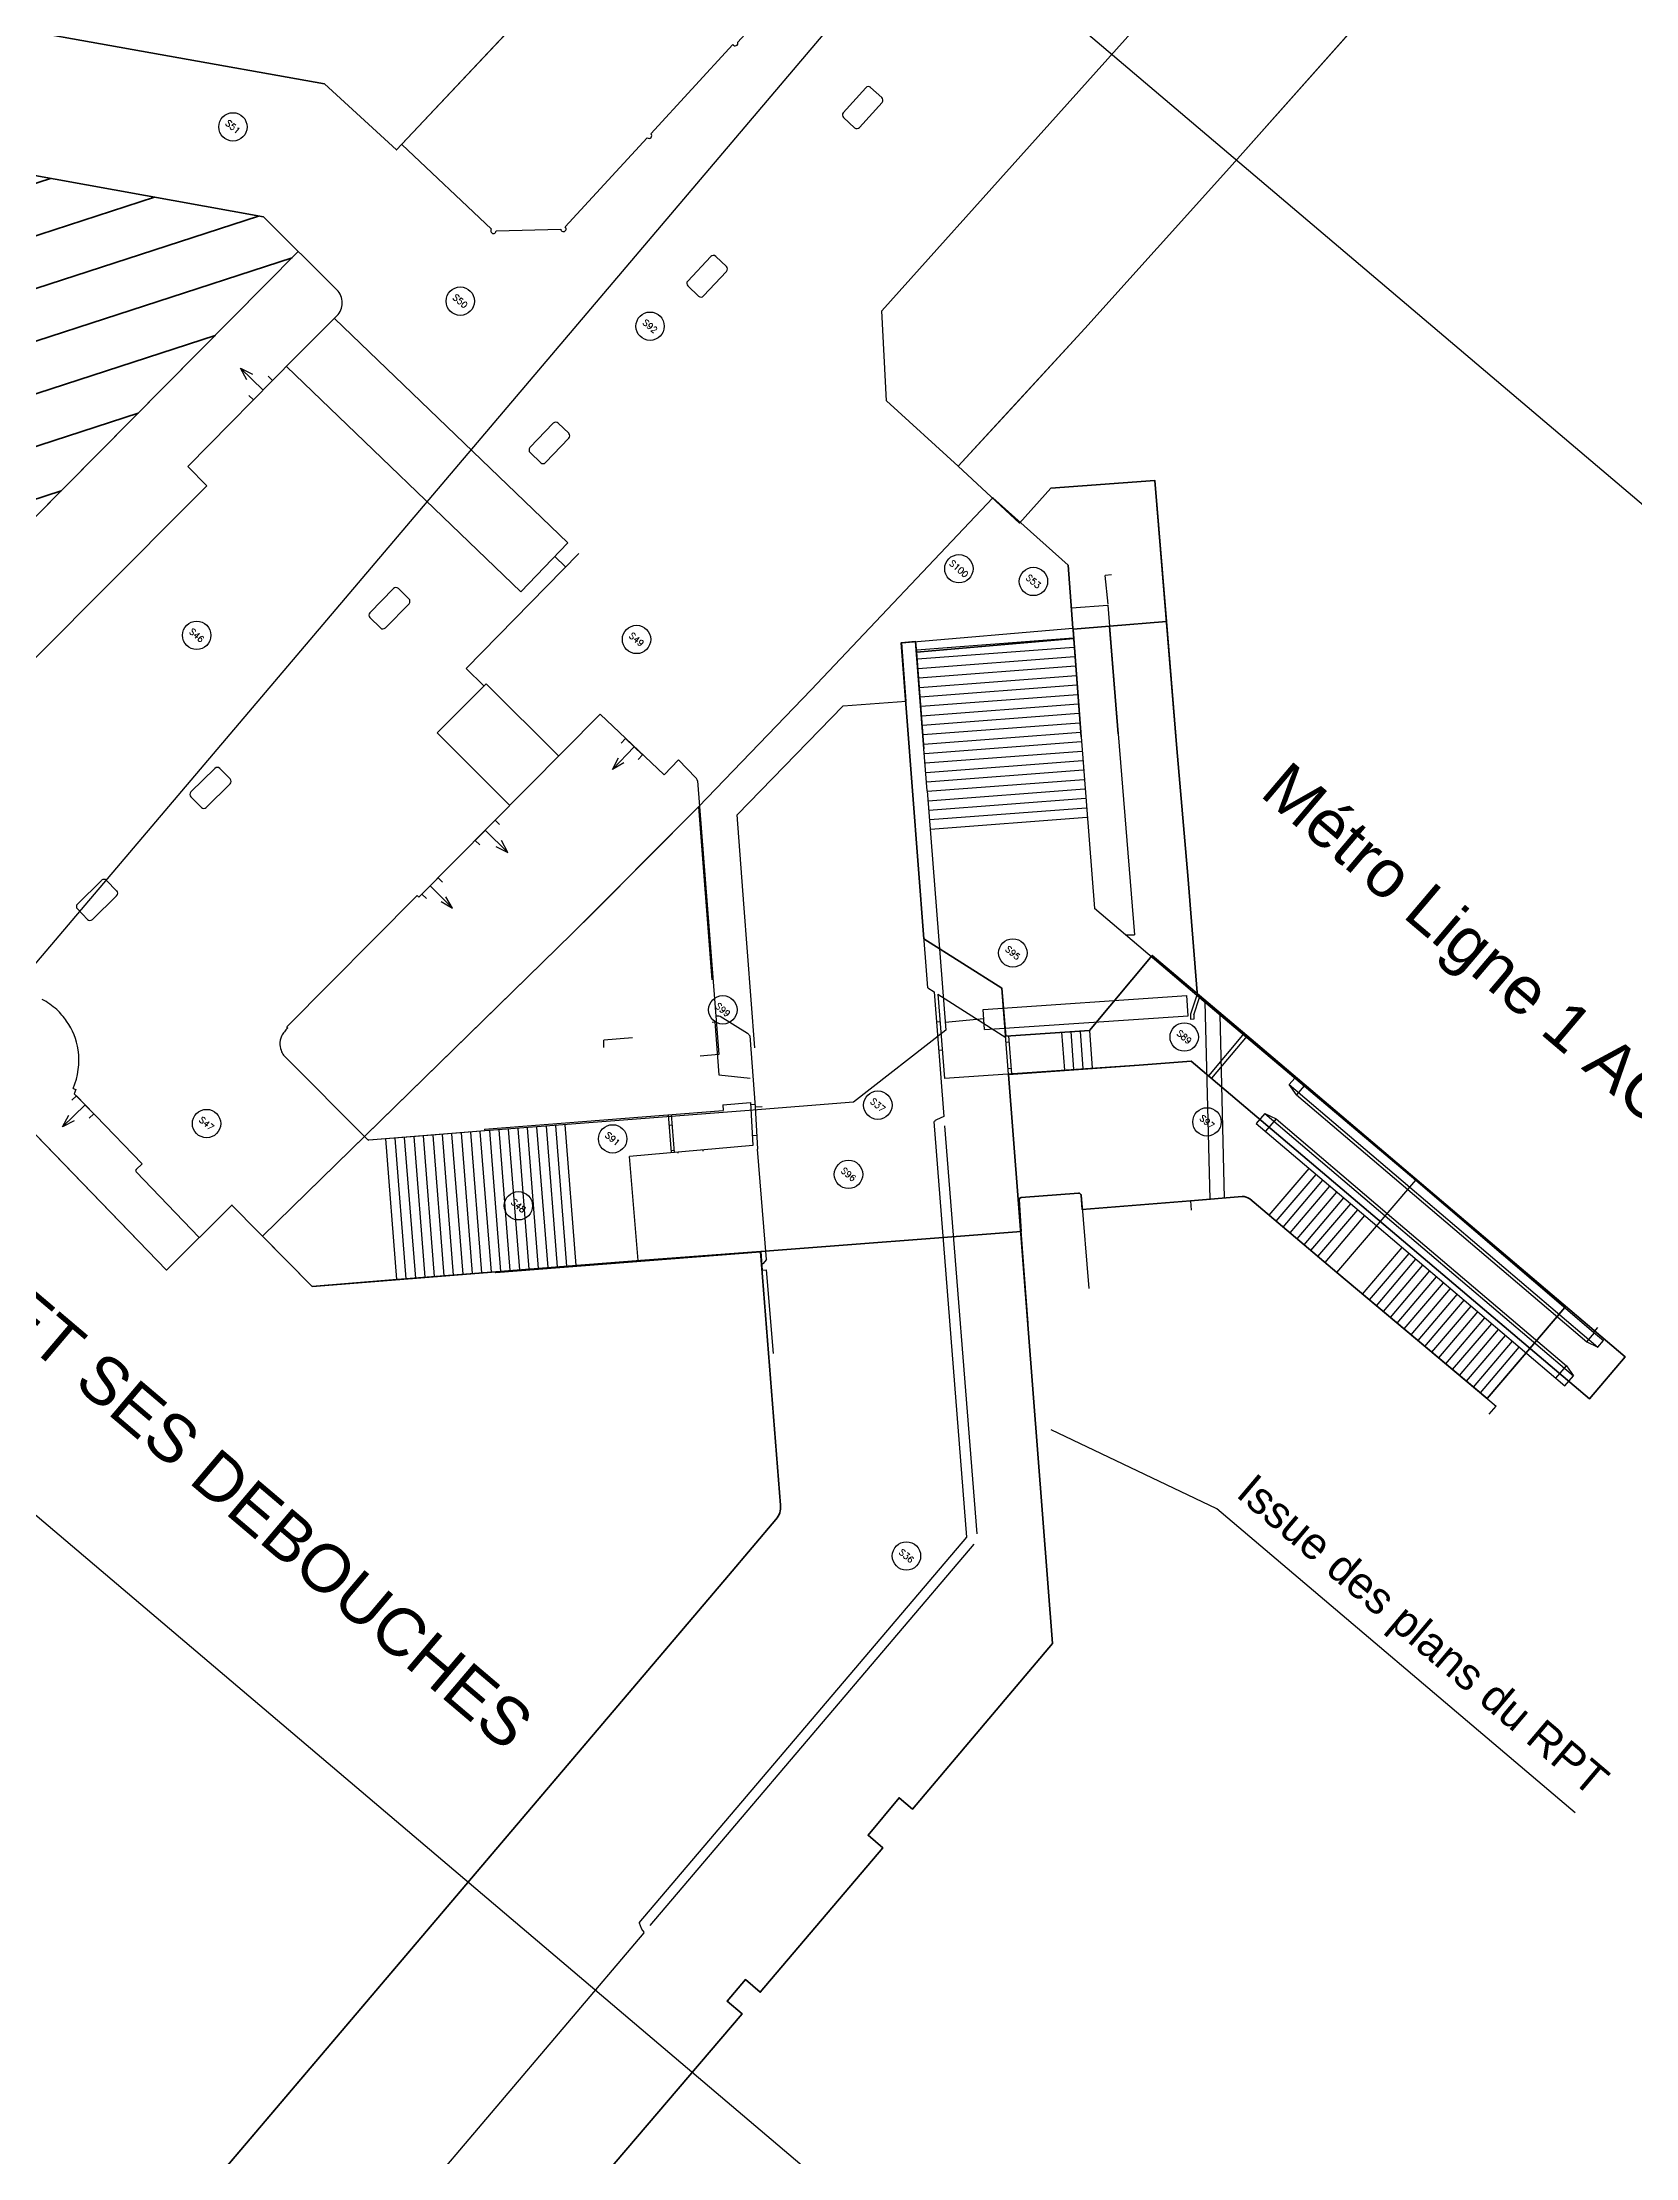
# Model space of a CAD drawing. Header units: metres. Extents: x 1653773 to 1654374, y 8182561 to 8183166.
# Drawn here: x 1654028.5 to 1654079.1, y 8182960.4 to 8183027.5 of the extents above; entities that cross this region are included whole.
import ezdxf
from ezdxf.enums import TextEntityAlignment as Align

# ---------------------------------------------------------------- set-up
doc = ezdxf.new("R2010")
doc.units = ezdxf.units.M
doc.header["$LTSCALE"] = 2
for name, color, linetype in [('schema', 7, 'Continuous'), ('TOP-BATIS-_-E', 7, 'Continuous'), ('TOP-INFRA-EF-E', 7, 'Continuous'), ('TOP-INFRA-EM-E', 7, 'Continuous'), ('TOP2M-BATIS-_-E', 6, 'Continuous'), ('TOP2M-BATIS-RPT-E', 8, 'Continuous'), ('TOP2M-EQUIP-_-E', 3, 'Continuous'), ('TOP2M-INFRA-EF-E', 6, 'Continuous'), ('TOP2M-INFRA-EM-E', 6, 'Continuous'), ('TOP2M-SCAN-TRUEVIEW-E', 7, 'Continuous'), ('TOP3M-BATIS-_-E', 4, 'Continuous'), ('TOP3M-EQUIP-_-E', 3, 'Continuous'), ('TOP3M-INFRA-EF-E', 4, 'Continuous'), ('TOP3M-INFRA-EM-E', 4, 'Continuous'), ('TOP3M-SCAN-TRUEVIEW-E', 7, 'Continuous')]:
    doc.layers.add(name, color=color, linetype=linetype)
doc.layers.add('TOP2M-SURFACE-_-E', color=7, linetype='Continuous', lineweight=40)
doc.layers.add('TOP3M-SURFACE-_-E', color=7, linetype='Continuous', lineweight=40)
doc.styles.add('Arial', font='ARIAL.TTF')
doc.styles.add('Romanc 2', font='Romanc.shx', dxfattribs={"width": 0.99, "height": 0.5})
doc.styles.get("Standard").update_dxf_attribs({"font": 'txt.shx'})

# ---------------------------------------------------------------- blocks, each defined once
blk = doc.blocks.new('319')
at = {"linetype": 'Continuous'}
for p, q in [((0.5, 0), (0.5, 1)), ((0, 0), (0, 0.2)), ((0, 0), (1, 0)), ((1, 0), (1, 0.2))]:
    blk.add_line(p, q, dxfattribs=at)
blk.add_lwpolyline([(0.65, 0.6), (0.5, 1), (0.35, 0.6)], dxfattribs=at)
blk = doc.blocks.new('cdr_shm')
for p, q in [((0, 1), (0, 0)), ((1, 1), (0, 1)), ((0, 0), (1, 0))]:
    blk.add_line(p, q)
at = {"flags": 4}
blk.add_attdef('FEUILLE', text='', height=0.05, dxfattribs=at).set_placement((0.05, 0.05), align=Align.BOTTOM_LEFT)

msp = doc.modelspace()

# ---------------------------------------------------------------- hatches: boundary and pattern name
at = {"layer": 'TOP2M-SURFACE-_-E'}
h = msp.add_hatch(dxfattribs=at)
h.set_pattern_fill('ANSI31', color=256, scale=0.5, angle=333, style=0)
h.paths.add_polyline_path([(1653998.189, 8183022.848), (1653999.926, 8183023.136), (1653999.954, 8183023.118), (1654000.056, 8183022.537), (1654009.904, 8183024.148), (1654010.075, 8183024.176), (1654015.49, 8183025.067), (1654015.401, 8183025.607), (1654015.697, 8183025.553), (1654035.534, 8183021.966), (1654036.637, 8183020.869), (1654023.015, 8183007.133), (1654019.016, 8183011.251), (1653998.297, 8183022.789)])
h.paths.add_polyline_path([(1654013.379, 8183020.98), (1654014.4, 8183022.206), (1654021.945, 8183015.779), (1654021.036, 8183014.602)], flags=16)

# ---------------------------------------------------------------- linework, layer by layer
at = {"layer": 'TOP-BATIS-_-E'}
for p, q in [((1654069.582, 8182988.491), (1654072.082, 8182991.419)), ((1654072.082, 8182991.419), (1654077.725, 8182986.605)), ((1654069.582, 8182988.491), (1654074.632, 8182984.258)), ((1654077.847, 8182986.748), (1654077.725, 8182986.605)), ((1654074.413, 8182983.996), (1654074.632, 8182984.258))]:
    msp.add_line(p, q, dxfattribs=at)
at = {"layer": 'TOP-INFRA-EF-E'}
for p, q in [((1654070.399, 8182987.806), (1654071.654, 8182989.283)), ((1654070.618, 8182987.622), (1654071.873, 8182989.097)), ((1654070.838, 8182987.438), (1654072.091, 8182988.911)), ((1654071.058, 8182987.254), (1654072.309, 8182988.726)), ((1654071.278, 8182987.07), (1654072.528, 8182988.54)), ((1654071.497, 8182986.885), (1654072.746, 8182988.354)), ((1654071.717, 8182986.701), (1654072.965, 8182988.169)), ((1654071.937, 8182986.517), (1654073.183, 8182987.983)), ((1654072.156, 8182986.333), (1654073.402, 8182987.798)), ((1654072.376, 8182986.149), (1654073.62, 8182987.612)), ((1654072.596, 8182985.965), (1654073.838, 8182987.426)), ((1654072.815, 8182985.781), (1654074.057, 8182987.241)), ((1654073.035, 8182985.596), (1654074.275, 8182987.055)), ((1654073.255, 8182985.412), (1654074.494, 8182986.869)), ((1654073.475, 8182985.228), (1654074.712, 8182986.684)), ((1654073.694, 8182985.044), (1654074.931, 8182986.498)), ((1654073.914, 8182984.86), (1654075.149, 8182986.312)), ((1654074.134, 8182984.676), (1654075.367, 8182986.127)), ((1654075.586, 8182985.941), (1654074.353, 8182984.492))]:
    msp.add_line(p, q, dxfattribs=at)
at = {"layer": 'TOP-INFRA-EF-E', "flags": 128}
msp.add_lwpolyline([(1654072.813, 8182986.921, 0, 0, 0), (1654073.576, 8182986.274, 0.2, 0, 0), (1654073.957, 8182985.951, 0, 0, 0)], format="xyseb", dxfattribs=at)
at = {"layer": 'TOP-INFRA-EM-E'}
for p, q in [((1654071.83, 8182991.123), (1654077.51, 8182986.296)), ((1654071.895, 8182991.199), (1654077.862, 8182986.127)), ((1654071.115, 8182990.287), (1654077.085, 8182985.213)), ((1654071.18, 8182990.363), (1654076.862, 8182985.534)), ((1654070.845, 8182989.97), (1654076.816, 8182984.896)), ((1654077.51, 8182986.296), (1654077.753, 8182986.582)), ((1654077.51, 8182986.296), (1654077.862, 8182986.127)), ((1654077.725, 8182986.605), (1654078.04, 8182986.337)), ((1654077.862, 8182986.127), (1654078.04, 8182986.337)), ((1654076.528, 8182985.141), (1654076.862, 8182985.534)), ((1654076.862, 8182985.534), (1654077.085, 8182985.213)), ((1654076.816, 8182984.896), (1654077.085, 8182985.213))]:
    msp.add_line(p, q, dxfattribs=at)
at = {"layer": 'TOP2M-BATIS-_-E'}
for p, q in [((1654044.375, 8183029.012), (1654039.754, 8183024.091)), ((1654066.181, 8183023.52), (1654071.053, 8183029.013)), ((1654032.25, 8183027.12), (1654037.464, 8183026.182)), ((1654047.82, 8183024.604), (1654050.422, 8183027.435)), ((1654037.464, 8183026.182), (1654039.754, 8183024.091)), ((1654054.638, 8183026.063), (1654053.923, 8183025.27)), ((1654054.793, 8183026.071), (1654055.147, 8183025.752)), ((1654053.931, 8183025.115), (1654054.285, 8183024.796)), ((1654055.155, 8183025.597), (1654054.441, 8183024.804)), ((1654045.104, 8183021.647), (1654047.705, 8183024.478)), ((1654042.763, 8183021.581), (1654039.916, 8183024.264)), ((1654061.582, 8183018.426), (1654066.181, 8183023.52)), ((1654042.91, 8183021.525), (1654044.961, 8183021.582)), ((1654036.637, 8183020.869), (1654023.015, 8183007.133)), ((1654049.723, 8183020.711), (1654048.989, 8183019.931)), ((1654049.878, 8183020.716), (1654050.218, 8183020.395)), ((1654048.994, 8183019.776), (1654049.334, 8183019.456)), ((1654050.223, 8183020.24), (1654049.49, 8183019.46)), ((1654061.582, 8183018.426), (1654059.34, 8183015.982)), ((1654044.726, 8183015.422), (1654043.986, 8183014.65)), ((1654045.218, 8183015.104), (1654044.882, 8183015.425)), ((1654044.326, 8183014.172), (1654043.99, 8183014.494)), ((1654045.221, 8183014.948), (1654044.481, 8183014.176)), ((1654038.908, 8183009.416), (1654039.655, 8183010.181)), ((1654039.401, 8183008.934), (1654040.149, 8183009.7)), ((1654039.811, 8183010.183), (1654040.147, 8183009.855)), ((1654038.91, 8183009.26), (1654039.245, 8183008.932)), ((1654055.76, 8183008.459), (1654056.218, 8183008.5)), ((1654056.602, 8182997.517), (1654055.76, 8183008.459)), ((1654056.479, 8183005.101), (1654056.218, 8183008.5)), ((1654040.46, 8183000.393), (1654046.217, 8183006.194)), ((1654046.217, 8183006.194), (1654048.242, 8183004.269)), ((1654033.991, 8183004.479), (1654033.233, 8183003.732)), ((1654034.146, 8183004.478), (1654034.476, 8183004.143)), ((1654048.242, 8183004.269), (1654048.701, 8183004.75)), ((1654048.701, 8183004.75), (1654049.251, 8183004.184)), ((1654034.475, 8183003.988), (1654033.717, 8183003.241)), ((1654033.562, 8183003.242), (1654033.232, 8183003.576)), ((1654018.605, 8183002.903), (1654032.452, 8182988.57)), ((1654029.629, 8183000.177), (1654030.397, 8183000.928)), ((1654030.553, 8183000.927), (1654030.875, 8183000.597)), ((1654030.106, 8182999.69), (1654030.874, 8183000.442)), ((1654036.273, 8182996.285), (1654040.409, 8183000.443)), ((1654040.409, 8183000.443), (1654040.46, 8183000.393)), ((1654029.628, 8183000.021), (1654029.95, 8182999.691)), ((1654056.602, 8182997.517), (1654056.804, 8182997.388)), ((1654056.804, 8182997.388), (1654057.114, 8182993.44)), ((1654056.928, 8182997.319), (1654057.137, 8182994.647)), ((1654056.928, 8182997.319), (1654059.08, 8182995.947)), ((1654059.17, 8182994.785), (1654058.959, 8182997.506)), ((1654036.308, 8182996.241), (1654036.273, 8182996.285)), ((1654049.884, 8182996.636), (1654049.977, 8182996.632)), ((1654049.977, 8182996.632), (1654050.019, 8182996.625)), ((1654050.019, 8182996.625), (1654050.887, 8182996.08)), ((1654056.997, 8182996.438), (1654056.879, 8182996.429)), ((1654050.962, 8182995.998), (1654051.132, 8182993.746)), ((1654059.192, 8182995.797), (1654059.092, 8182995.789)), ((1654059.269, 8182994.793), (1654059.176, 8182995.998)), ((1654066.644, 8182996.077), (1654065.51, 8182994.733)), ((1654066.735, 8182996), (1654065.602, 8182994.656)), ((1654067.003, 8182995.772), (1654078.723, 8182985.82)), ((1654038.833, 8182992.706), (1654036.192, 8182995.359)), ((1654057.067, 8182995.54), (1654056.95, 8182995.531)), ((1654057.072, 8182995.541), (1654057.072, 8182995.541)), ((1654063.308, 8182995.07), (1654057.137, 8182994.647)), ((1654059.256, 8182994.962), (1654059.157, 8182994.954)), ((1654064.956, 8182995.195), (1654063.308, 8182995.07)), ((1654064.956, 8182995.195), (1654077.6, 8182984.487)), ((1654029.492, 8182994.332), (1654029.582, 8182994.295)), ((1654029.582, 8182994.295), (1654029.529, 8182994.163)), ((1654029.529, 8182994.163), (1654030.212, 8182993.457)), ((1654042.544, 8182993.041), (1654050.119, 8182993.625)), ((1654050.105, 8182993.81), (1654050.982, 8182993.878)), ((1654050.105, 8182993.81), (1654050.119, 8182993.625)), ((1654050.982, 8182993.878), (1654051.056, 8182992.52)), ((1654051.127, 8182993.819), (1654050.986, 8182993.811)), ((1654051.132, 8182993.746), (1654051.205, 8182992.399)), ((1654030.212, 8182993.457), (1654031.681, 8182991.941)), ((1654042.544, 8182993.041), (1654042.549, 8182992.98)), ((1654048.476, 8182992.293), (1654048.38, 8182993.491)), ((1654048.492, 8182993.165), (1654048.407, 8182993.158)), ((1654048.573, 8182992.302), (1654048.477, 8182993.499)), ((1654057.848, 8182980.104), (1654056.809, 8182993.277)), ((1654057.114, 8182993.44), (1654056.882, 8182993.333)), ((1654058.172, 8182980.202), (1654057.151, 8182993.139)), ((1654040.621, 8182992.83), (1654038.872, 8182992.691)), ((1654051.056, 8182992.52), (1654047.141, 8182992.175)), ((1654048.569, 8182992.36), (1654048.472, 8182992.353)), ((1654048.685, 8182992.272), (1654048.682, 8182992.311)), ((1654049.48, 8182992.337), (1654049.476, 8182992.381)), ((1654051.179, 8182992.837), (1654051.039, 8182992.829)), ((1654051.484, 8182988.904), (1654051.205, 8182992.399)), ((1654031.49, 8182991.687), (1654033.496, 8182989.604)), ((1654031.681, 8182991.941), (1654031.491, 8182991.757)), ((1654047.413, 8182988.874), (1654047.141, 8182992.175)), ((1654032.452, 8182988.57), (1654034.53, 8182990.63)), ((1654034.53, 8182990.63), (1654037.08, 8182988.046)), ((1654051.299, 8182989.146), (1654042.902, 8182988.492)), ((1654051.935, 8182981.111), (1654051.299, 8182989.146)), ((1654051.484, 8182988.904), (1654051.368, 8182988.77)), ((1654037.08, 8182988.046), (1654039.634, 8182988.261)), ((1654042.9, 8182988.515), (1654042.902, 8182988.492)), ((1654051.368, 8182988.77), (1654051.329, 8182988.767)), ((1654050.282, 8182978.887), (1654051.789, 8182980.66)), ((1654047.454, 8182967.865), (1654057.848, 8182980.104)), ((1654047.802, 8182967.781), (1654058.078, 8182979.881)), ((1654050.282, 8182978.887), (1654016.238, 8182938.812)), ((1654030.586, 8182947.509), (1654047.612, 8182967.557))]:
    msp.add_line(p, q, dxfattribs=at)
at = {"layer": 'TOP2M-BATIS-_-E', "flags": 128}
for points in [[(1654061.732, 8183039.841), (1654059.619, 8183037.482), (1654054.762, 8183032.105), (1654050.577, 8183027.504)], [(1654064.507, 8183005.113), (1654063.803, 8183013.613), (1654060.506, 8183013.361), (1654059.517, 8183012.255), (1654057.567, 8183014.067), (1654055.297, 8183016.131), (1654055.146, 8183018.993), (1654059.827, 8183024.212), (1654065.347, 8183030.378)], [(1654019.703, 8183029.37), (1654032.25, 8183027.12)], [(1654037.859, 8183019.654), (1654035.534, 8183021.966), (1654015.697, 8183025.553)], [(1653993.399, 8183024.988), (1653994.978, 8183024.505), (1653995.577, 8183024.285), (1653998.297, 8183022.789), (1654008.478, 8183017.127), (1654016.999, 8183012.381), (1654019.016, 8183011.251), (1654021.88, 8183008.305), (1654024.675, 8183005.421), (1654025.217, 8183004.875), (1654030.122, 8183009.815), (1654033.738, 8183013.441), (1654033.135, 8183014.053), (1654036.529, 8183017.497), (1654037.86, 8183018.826)], [(1654057.574, 8183014.061), (1654059.34, 8183015.982)], [(1654061.475, 8183005.479), (1654061.16, 8183009.568), (1654062.317, 8183009.657), (1654062.648, 8183005.574)], [(1654049.297, 8183004.083), (1654049.98, 8182995.407), (1654049.38, 8182995.357)], [(1654059.176, 8182995.998), (1654061.738, 8182996.17), (1654063.728, 8182998.549), (1654067.003, 8182995.772)], [(1654042.549, 8182992.98), (1654040.621, 8182992.83)], [(1654039.634, 8182988.261), (1654042.9, 8182988.515)]]:
    msp.add_lwpolyline(points, dxfattribs=at)
msp.add_lwpolyline([(1654029.492, 8182994.332, 0.142753), (1654029.652, 8182995.548, 0.113705), (1654029.288, 8182996.464, 0.054609), (1654028.972, 8182996.828, 0.064457), (1654028.516, 8182997.153, 0.064457)], format="xyb", dxfattribs=at)
at = {"layer": 'TOP2M-BATIS-_-E'}
for centre, radius, start, end in [((1654050.497, 8183027.475), 0.085, 207.92967, 19.59178), ((1654054.72, 8183025.989), 0.11, 47.9587, 137.9587), ((1654055.074, 8183025.67), 0.11, 317.9587, 47.9587), ((1654054.005, 8183025.197), 0.11, 137.9587, 227.9587), ((1654047.763, 8183024.541), 0.085, 227.42087, 47.42087), ((1654054.359, 8183024.878), 0.11, 227.9587, 317.9587), ((1654042.825, 8183021.523), 0.085, 136.70174, 1.60127), ((1654045.046, 8183021.585), 0.085, 181.60127, 47.42087), ((1654049.803, 8183020.636), 0.11, 46.74085, 136.74085), ((1654050.143, 8183020.315), 0.11, 316.74085, 46.74085), ((1654049.069, 8183019.856), 0.11, 136.74085, 226.74085), ((1654037.447, 8183019.24), 0.584, 314.96535, 45.16467), ((1654049.409, 8183019.536), 0.11, 226.74085, 316.74085), ((1654044.806, 8183015.346), 0.11, 46.22643, 136.22643), ((1654045.142, 8183015.024), 0.11, 316.22643, 46.22643), ((1654044.066, 8183014.573), 0.11, 136.22643, 226.22643), ((1654044.402, 8183014.252), 0.11, 226.22643, 316.22643), ((1654039.734, 8183010.105), 0.11, 45.67744, 135.67744), ((1654040.07, 8183009.777), 0.11, 315.67744, 45.67744), ((1654038.986, 8183009.339), 0.11, 135.67744, 225.67744), ((1654039.322, 8183009.011), 0.11, 225.67744, 315.67744), ((1654034.068, 8183004.401), 0.11, 44.5909, 134.5909), ((1654033.31, 8183003.654), 0.11, 134.5909, 224.5909), ((1654034.398, 8183004.066), 0.11, 314.5909, 44.5909), ((1654049.135, 8183004.07), 0.163, 4.50425, 44.19184), ((1654033.64, 8183003.319), 0.11, 224.5909, 314.5909), ((1654030.474, 8183000.85), 0.11, 44.40034, 134.40034), ((1654030.797, 8183000.52), 0.11, 314.40034, 44.40034), ((1654029.706, 8183000.098), 0.11, 134.40034, 224.40034), ((1654030.029, 8182999.768), 0.11, 224.40034, 314.40034), ((1654036.61, 8182995.833), 0.508, 126.51448, 144.83667), ((1654036.492, 8182995.772), 0.441, 150.25291, 188.03634), ((1654037.189, 8182995.87), 1.145, 188.03634, 199.24272), ((1654037.581, 8182995.149), 1.696, 144.83667, 150.25291), ((1654050.594, 8182995.739), 0.449, 35.18566, 49.37673), ((1654036.444, 8182995.61), 0.356, 199.24272, 224.86738), ((1654056.968, 8182993.145), 0.207, 114.75275, 140.11406), ((1654038.868, 8182992.741), 0.05, 224.86738, 274.54335), ((1654031.526, 8182991.721), 0.05, 133.93122, 223.93122), ((1654051.317, 8182981.062), 0.621, 319.63167, 4.52546), ((1654048.142, 8182968.022), 0.705, 192.90818, 221.25294)]:
    msp.add_arc(centre, radius, start, end, dxfattribs=at)
at = {"layer": 'TOP2M-BATIS-RPT-E'}
for p, q in [((1654056.482, 8182999.075), (1654058.959, 8182997.506)), ((1654078.723, 8182985.82), (1654077.6, 8182984.487))]:
    msp.add_line(p, q, dxfattribs=at)
at = {"layer": 'TOP2M-BATIS-RPT-E', "flags": 128}
msp.add_lwpolyline([(1654002.607, 8182909.799), (1654003.298, 8182909.21), (1654023.432, 8182932.835), (1654023.684, 8182933.131), (1654025.662, 8182935.451), (1654025.837, 8182935.658), (1654033.46, 8182944.751), (1654033.138, 8182945.024), (1654033.917, 8182945.941), (1654034.234, 8182945.672), (1654050.718, 8182964.981), (1654050.24, 8182965.386), (1654050.819, 8182966.068), (1654051.291, 8182965.667), (1654055.183, 8182970.244), (1654054.71, 8182970.646), (1654055.694, 8182971.836), (1654056.121, 8182971.475), (1654060.561, 8182976.727), (1654059.166, 8182994.772)], dxfattribs=at)
at = {"layer": 'TOP2M-EQUIP-_-E'}
for p, q in [((1654037.783, 8183018.749), (1654045.185, 8183011.626)), ((1654036.264, 8183017.228), (1654043.694, 8183010.077)), ((1654045.534, 8183011.292), (1654041.957, 8183007.648)), ((1654045.185, 8183011.626), (1654043.694, 8183010.077)), ((1654044.776, 8183011.2), (1654045.116, 8183010.866)), ((1654041.957, 8183007.648), (1654042.518, 8183007.092)), ((1654042.591, 8183007.165), (1654041.038, 8183005.608)), ((1654042.6, 8183007.158), (1654044.899, 8183004.865)), ((1654041.038, 8183005.608), (1654043.349, 8183003.304))]:
    msp.add_line(p, q, dxfattribs=at)
at = {"layer": 'TOP2M-INFRA-EF-E'}
for p, q in [((1654056.256, 8183008.237), (1654061.217, 8183008.614)), ((1654061.24, 8183008.314), (1654056.279, 8183007.937)), ((1654061.262, 8183008.014), (1654056.302, 8183007.638)), ((1654061.285, 8183007.715), (1654056.324, 8183007.338)), ((1654061.308, 8183007.415), (1654056.347, 8183007.038)), ((1654061.331, 8183007.115), (1654056.37, 8183006.739)), ((1654061.354, 8183006.816), (1654056.393, 8183006.439)), ((1654061.376, 8183006.516), (1654056.415, 8183006.139)), ((1654061.399, 8183006.217), (1654056.438, 8183005.84)), ((1654061.422, 8183005.917), (1654056.461, 8183005.54)), ((1654061.445, 8183005.617), (1654056.484, 8183005.24)), ((1654047.235, 8182995.931), (1654046.327, 8182995.865)), ((1654046.333, 8182995.628), (1654046.327, 8182995.865)), ((1654060.949, 8182994.908), (1654060.862, 8182996.111)), ((1654061.24, 8182994.928), (1654061.154, 8182996.131)), ((1654061.532, 8182994.948), (1654061.445, 8182996.15)), ((1654061.736, 8182996.17), (1654061.823, 8182994.968)), ((1654041.5, 8182992.894), (1654041.851, 8182988.435)), ((1654041.799, 8182992.918), (1654042.15, 8182988.458)), ((1654042.099, 8182992.941), (1654042.45, 8182988.482)), ((1654042.399, 8182992.968), (1654042.75, 8182988.504)), ((1654039.401, 8182992.729), (1654039.752, 8182988.27)), ((1654039.701, 8182992.752), (1654040.052, 8182988.293)), ((1654040, 8182992.776), (1654040.351, 8182988.317)), ((1654040.3, 8182992.8), (1654040.651, 8182988.34)), ((1654040.6, 8182992.823), (1654040.951, 8182988.364)), ((1654040.9, 8182992.847), (1654041.251, 8182988.388)), ((1654041.2, 8182992.87), (1654041.551, 8182988.411))]:
    msp.add_line(p, q, dxfattribs=at)
at = {"layer": 'TOP2M-INFRA-EF-E', "flags": 128}
for points in [[(1654058.69, 8183007.411, 0, 0, 0), (1654058.766, 8183006.414, 0.2, 0, 0), (1654058.804, 8183005.915, 0, 0, 0)], [(1654060.996, 8182995.421, 0, 0, 0), (1654061.349, 8182995.445, 0.2, 0, 0), (1654061.848, 8182995.479, 0, 0, 0)], [(1654040.553, 8182990.542, 0, 0, 0), (1654041.55, 8182990.621, 0.2, 0, 0), (1654042.048, 8182990.66, 0, 0, 0)]]:
    msp.add_lwpolyline(points, format="xyseb", dxfattribs=at)
at = {"layer": 'TOP2M-INFRA-EM-E'}
for p in [(1654062.43, 8183010.614), (1654062.325, 8183009.69)]:
    msp.add_line(p, (1654062.237, 8183010.595), dxfattribs=at)
at = {"layer": 'TOP2M-INFRA-EM-E', "flags": 128}
msp.add_lwpolyline([(1654063.08, 8183010.024, 0, 0, 0), (1654063.155, 8183009.027, 0.2, 0, 0), (1654063.193, 8183008.529, 0, 0, 0)], format="xyseb", dxfattribs=at)
at = {"layer": 'TOP2M-SCAN-TRUEVIEW-E'}
for centre in [(1654034.563, 8183024.822), (1654041.774, 8183019.295), (1654047.796, 8183018.5), (1654059.957, 8183010.406), (1654033.414, 8183008.698), (1654047.366, 8183008.567), (1654064.739, 8182995.96), (1654055.021, 8182993.799), (1654033.726, 8182993.215), (1654046.607, 8182992.729), (1654055.928, 8182979.504)]:
    msp.add_circle(centre, 0.45, dxfattribs=at)
at = {"layer": 'TOP2M-SURFACE-_-E', "color": 3, "flags": 128}
for points in [[(1654019.703, 8183029.37), (1654032.25, 8183027.12), (1654037.464, 8183026.182), (1654039.754, 8183024.091), (1654044.375, 8183029.012)], [(1654071.053, 8183029.013), (1654066.181, 8183023.52), (1654061.582, 8183018.426), (1654057.574, 8183014.061), (1654059.517, 8183012.255), (1654060.506, 8183013.361), (1654063.803, 8183013.613), (1654064.174, 8183009.135), (1654062.371, 8183008.986), (1654061.212, 8183008.891), (1654061.235, 8183008.594), (1654056.243, 8183008.168), (1654056.218, 8183008.5), (1654055.76, 8183008.459), (1654056.482, 8182999.075), (1654058.959, 8182997.506), (1654059.076, 8182995.991), (1654061.738, 8182996.17), (1654063.728, 8182998.549), (1654067.003, 8182995.772), (1654078.723, 8182985.82), (1654077.6, 8182984.487), (1654064.956, 8182995.195), (1654063.308, 8182995.07), (1654059.166, 8182994.772), (1654060.561, 8182976.727), (1654056.121, 8182971.475), (1654055.694, 8182971.836), (1654054.71, 8182970.646), (1654055.183, 8182970.244), (1654051.291, 8182965.667), (1654050.819, 8182966.068), (1654050.24, 8182965.386), (1654050.718, 8182964.981), (1654034.234, 8182945.672)]]:
    msp.add_lwpolyline(points, dxfattribs=at)
msp.add_lwpolyline([(1653998.189, 8183022.848), (1653999.926, 8183023.136), (1653999.954, 8183023.118), (1654000.056, 8183022.537), (1654009.904, 8183024.148), (1654010.075, 8183024.176), (1654015.49, 8183025.067), (1654015.401, 8183025.607), (1654015.697, 8183025.553), (1654035.534, 8183021.966), (1654036.637, 8183020.869), (1654023.015, 8183007.133), (1654019.016, 8183011.251), (1653998.297, 8183022.789)], close=True, dxfattribs=at)
msp.add_lwpolyline([(1654016.238, 8182938.812), (1654050.282, 8182978.887), (1654051.789, 8182980.66, 0.198431), (1654051.935, 8182981.111), (1654051.299, 8182989.146), (1654042.902, 8182988.492), (1654042.9, 8182988.515), (1654037.08, 8182988.046), (1654034.53, 8182990.63), (1654032.452, 8182988.57), (1654018.605, 8183002.903)], format="xyb", dxfattribs=at)
at = {"layer": 'TOP2M-SURFACE-_-E', "lineweight": -2, "flags": 128}
msp.add_lwpolyline([(1654077.136, 8182971.362), (1654065.777, 8182980.996), (1654060.521, 8182983.501)], dxfattribs=at)
at = {"layer": 'TOP3M-BATIS-_-E'}
for p, q in [((1654064.174, 8183009.135), (1654062.371, 8183008.986)), ((1654062.648, 8183005.574), (1654062.371, 8183008.986)), ((1654064.174, 8183009.135), (1654064.507, 8183005.113)), ((1654055.782, 8183008.456), (1654061.21, 8183008.92)), ((1654056.243, 8183008.168), (1654061.235, 8183008.594)), ((1654061.235, 8183008.594), (1654061.475, 8183005.479)), ((1654056.243, 8183008.168), (1654056.479, 8183005.101)), ((1654056.582, 8183003.767), (1654056.479, 8183005.101)), ((1654061.475, 8183005.479), (1654061.895, 8183000.036)), ((1654062.648, 8183005.574), (1654063.165, 8182999.205)), ((1654064.849, 8183001.082), (1654064.507, 8183005.113)), ((1654056.582, 8183003.767), (1654057.18, 8182996.172)), ((1654046.023, 8182999.931), (1654049.332, 8183003.264)), ((1654064.849, 8183001.082), (1654065.154, 8182997.372)), ((1654046.023, 8182999.931), (1654045.326, 8182999.246)), ((1654062.88, 8182999.197), (1654061.895, 8183000.036)), ((1654042.949, 8182996.919), (1654045.326, 8182999.246)), ((1654062.88, 8182999.197), (1654063.165, 8182999.205)), ((1654065.139, 8182997.274), (1654062.88, 8182999.197)), ((1654042.949, 8182996.919), (1654035.498, 8182989.649)), ((1654065.144, 8182997.291), (1654064.94, 8182996.685)), ((1654064.94, 8182996.685), (1654064.942, 8182996.521)), ((1654065.045, 8182996.522), (1654064.942, 8182996.516)), ((1654065.044, 8182996.659), (1654065.045, 8182996.522)), ((1654057.18, 8182996.172), (1654054.248, 8182993.893)), ((1654050.801, 8182993.621), (1654042.549, 8182992.98)), ((1654054.248, 8182993.893), (1654050.801, 8182993.621)), ((1654059.572, 8182990.871), (1654060.791, 8182990.969)), ((1654060.791, 8182990.969), (1654061.389, 8182991.009)), ((1654061.468, 8182990.94), (1654061.713, 8182987.986)), ((1654064.935, 8182990.766), (1654066.577, 8182990.899)), ((1654059.566, 8182989.809), (1654059.503, 8182990.792)), ((1654064.935, 8182990.766), (1654064.959, 8182990.47)), ((1654066.818, 8182990.833), (1654069.582, 8182988.491)), ((1654037.08, 8182988.046), (1654035.498, 8182989.649)), ((1654059.784, 8182986.887), (1654059.566, 8182989.809)), ((1654039.634, 8182988.261), (1654037.08, 8182988.046)), ((1654042.9, 8182988.515), (1654039.634, 8182988.261))]:
    msp.add_line(p, q, dxfattribs=at)
at = {"layer": 'TOP3M-BATIS-_-E', "flags": 128}
for points in [[(1654061.21, 8183008.92), (1654061.056, 8183010.919), (1654058.672, 8183013.062), (1654052.904, 8183006.973), (1654049.332, 8183003.264), (1654049.753, 8182997.771)], [(1654051.116, 8182995.617), (1654050.774, 8183000.179), (1654050.555, 8183003.006), (1654053.925, 8183006.461), (1654055.924, 8183006.608), (1654055.782, 8183008.456)], [(1654065.044, 8182996.659), (1654065.229, 8182997.208), (1654072.082, 8182991.419)], [(1654049.764, 8182996.432), (1654049.855, 8182996.443), (1654049.979, 8182994.759), (1654050.966, 8182994.652)], [(1654051.132, 8182993.746), (1654051.349, 8182993.761)], [(1654042.9, 8182988.515), (1654047.495, 8182988.872), (1654051.304, 8182989.163), (1654051.354, 8182988.565), (1654051.476, 8182988.574), (1654051.7, 8182985.926)]]:
    msp.add_lwpolyline(points, dxfattribs=at)
msp.add_lwpolyline([(1654042.549, 8182992.98), (1654038.872, 8182992.691, -0.220212), (1654038.833, 8182992.706), (1654038.733, 8182992.806)], format="xyb", dxfattribs=at)
at = {"layer": 'TOP3M-BATIS-_-E'}
for centre, radius, start, end in [((1654064.952, 8182997.356), 0.203, 341.41376, 4.69605), ((1654059.578, 8182990.796), 0.075, 94.60873, 183.68864), ((1654061.394, 8182990.934), 0.075, 4.72476, 93.80128), ((1654066.598, 8182990.504), 0.395, 56.33328, 93.09696)]:
    msp.add_arc(centre, radius, start, end, dxfattribs=at)
at = {"layer": 'TOP3M-EQUIP-_-E'}
for p, q in [((1654058.359, 8182996.833), (1654064.824, 8182997.273)), ((1654064.867, 8182996.634), (1654064.824, 8182997.273)), ((1654065.395, 8182997.067), (1654065.55, 8182990.816)), ((1654058.379, 8182996.537), (1654057.161, 8182996.42)), ((1654058.402, 8182996.194), (1654058.359, 8182996.833)), ((1654058.402, 8182996.194), (1654064.867, 8182996.634)), ((1654065.864, 8182996.671), (1654066.008, 8182990.853))]:
    msp.add_line(p, q, dxfattribs=at)
at = {"layer": 'TOP3M-INFRA-EF-E'}
for p, q in [((1654061.467, 8183005.318), (1654056.507, 8183004.941)), ((1654061.49, 8183005.018), (1654056.529, 8183004.641)), ((1654061.513, 8183004.718), (1654056.552, 8183004.341)), ((1654061.536, 8183004.419), (1654056.575, 8183004.042)), ((1654061.558, 8183004.119), (1654056.598, 8183003.742)), ((1654061.581, 8183003.819), (1654056.62, 8183003.442)), ((1654061.604, 8183003.52), (1654056.643, 8183003.143)), ((1654061.627, 8183003.22), (1654056.666, 8183002.843)), ((1654061.649, 8183002.92), (1654056.689, 8183002.543)), ((1654042.699, 8182992.992), (1654043.05, 8182988.527)), ((1654042.999, 8182993.012), (1654043.35, 8182988.553)), ((1654043.299, 8182993.036), (1654043.65, 8182988.576)), ((1654043.598, 8182993.059), (1654043.949, 8182988.6)), ((1654043.898, 8182993.083), (1654044.249, 8182988.624)), ((1654044.198, 8182993.106), (1654044.549, 8182988.647)), ((1654044.498, 8182993.13), (1654044.849, 8182988.671)), ((1654044.798, 8182993.154), (1654045.149, 8182988.694)), ((1654045.449, 8182988.718), (1654045.098, 8182993.177)), ((1654067.438, 8182990.307), (1654068.701, 8182991.792)), ((1654067.659, 8182990.12), (1654068.921, 8182991.605)), ((1654067.879, 8182989.934), (1654069.141, 8182991.418)), ((1654068.099, 8182989.747), (1654069.361, 8182991.231)), ((1654068.32, 8182989.56), (1654069.582, 8182991.044)), ((1654068.54, 8182989.373), (1654069.802, 8182990.857)), ((1654068.761, 8182989.186), (1654070.022, 8182990.67)), ((1654068.981, 8182989), (1654070.242, 8182990.483)), ((1654070.462, 8182990.296), (1654069.202, 8182988.813))]:
    msp.add_line(p, q, dxfattribs=at)
at = {"layer": 'TOP3M-INFRA-EF-E', "flags": 128}
for points in [[(1654059.01, 8183004.628, 0, 0, 0), (1654059.086, 8183003.631, 0.2, 0, 0), (1654059.123, 8183003.132, 0, 0, 0)], [(1654043.27, 8182991.369, 0, 0, 0), (1654044.267, 8182991.448, 0.2, 0, 0), (1654044.766, 8182991.487, 0, 0, 0)]]:
    msp.add_lwpolyline(points, format="xyseb", dxfattribs=at)
at = {"layer": 'TOP3M-INFRA-EM-E'}
for p, q in [((1654068.247, 8182994.658), (1654068.07, 8182994.45)), ((1654068.07, 8182994.45), (1654071.895, 8182991.199)), ((1654068.299, 8182994.124), (1654068.07, 8182994.45)), ((1654068.542, 8182994.41), (1654068.299, 8182994.124)), ((1654068.299, 8182994.124), (1654071.83, 8182991.123)), ((1654067.293, 8182993.535), (1654067.023, 8182993.218)), ((1654067.023, 8182993.218), (1654070.845, 8182989.97)), ((1654067.293, 8182993.535), (1654071.115, 8182990.287)), ((1654067.293, 8182993.535), (1654067.651, 8182993.362)), ((1654067.651, 8182993.362), (1654067.317, 8182992.969)), ((1654067.651, 8182993.362), (1654071.18, 8182990.363))]:
    msp.add_line(p, q, dxfattribs=at)
at = {"layer": 'TOP3M-INFRA-EM-E', "flags": 128}
for points in [[(1654063.791, 8183003.1, 0, 0, 0), (1654063.866, 8183002.103, 0.2, 0, 0), (1654063.904, 8183001.604, 0, 0, 0)], [(1654068.779, 8182993.093, 0, 0, 0), (1654069.542, 8182992.446, 0.2, 0, 0), (1654069.923, 8182992.123, 0, 0, 0)]]:
    msp.add_lwpolyline(points, format="xyseb", dxfattribs=at)
at = {"layer": 'TOP3M-SCAN-TRUEVIEW-E'}
for centre in [(1654057.591, 8183010.809), (1654059.303, 8182998.627), (1654050.104, 8182996.822), (1654065.462, 8182993.268), (1654054.09, 8182991.603), (1654043.619, 8182990.608)]:
    msp.add_circle(centre, 0.45, dxfattribs=at)
at = {"layer": 'TOP3M-SURFACE-_-E', "color": 5, "flags": 128}
msp.add_lwpolyline([(1654074.353, 8182984.492), (1654076.812, 8182987.384), (1654072.082, 8182991.419), (1654065.229, 8182997.208), (1654065.163, 8182997.263), (1654065.154, 8182997.372), (1654064.849, 8183001.082), (1654064.507, 8183005.113), (1654064.174, 8183009.135), (1654062.371, 8183008.986), (1654061.212, 8183008.891), (1654061.21, 8183008.92), (1654061.056, 8183010.919), (1654058.672, 8183013.062), (1654052.904, 8183006.973), (1654049.332, 8183003.264), (1654045.326, 8182999.246), (1654035.498, 8182989.649), (1654037.08, 8182988.046), (1654039.634, 8182988.261), (1654042.9, 8182988.515), (1654047.495, 8182988.872), (1654051.304, 8182989.163), (1654059.567, 8182989.794), (1654059.503, 8182990.792, -0.409518), (1654059.572, 8182990.871), (1654061.389, 8182991.009, -0.409501), (1654061.468, 8182990.94), (1654061.506, 8182990.489), (1654064.935, 8182990.766), (1654066.577, 8182990.899, -0.161802), (1654066.818, 8182990.833), (1654069.582, 8182988.491)], format="xyb", close=True, dxfattribs=at)

# ---------------------------------------------------------------- block references
at = {"layer": 'schema', "xscale": 82, "yscale": 57.4, "zscale": 82, "rotation": 319.6963014456981}
msp.add_blockref('cdr_shm', (1654019.673, 8182988.128), dxfattribs=at)
at = {"layer": 'TOP2M-BATIS-_-E', "yscale": -1}
for p, xscale, rotation in [((1654035.822, 8183016.779), 0.8656652816724925, 225.4160166020139), ((1654047.02, 8183005.423), 0.7450413382028254, 316.504973027765), ((1654029.596, 8182994.094), 0.7968905694451694, 314.0506621812683)]:
    msp.add_blockref('319', p, dxfattribs=dict(at, xscale=xscale, rotation=rotation))
at = {"layer": 'TOP2M-BATIS-_-E'}
for p, xscale, rotation in [((1654042.88, 8183002.834), 0.8971612082773412, 225.493275461793), ((1654041.073, 8183001.011), 0.7276620235637256, 225.2132635047438)]:
    msp.add_blockref('319', p, dxfattribs=dict(at, xscale=xscale, rotation=rotation))

# ---------------------------------------------------------------- texts
at = {"layer": 'TOP2M-SCAN-TRUEVIEW-E', "style": 'Romanc 2', "width": 0.99}
for s, p in [('S51', (1654034.563, 8183024.822)), ('S50', (1654041.774, 8183019.295)), ('S92', (1654047.796, 8183018.5)), ('S53', (1654059.957, 8183010.406)), ('S46', (1654033.414, 8183008.698)), ('S49', (1654047.366, 8183008.567)), ('S89', (1654064.739, 8182995.96)), ('S37', (1654055.021, 8182993.799)), ('S47', (1654033.726, 8182993.215)), ('S91', (1654046.607, 8182992.729)), ('S36', (1654055.928, 8182979.504))]:
    msp.add_text(s, height=0.2, rotation=319.6963, dxfattribs=at).set_placement(p, align=Align.MIDDLE_CENTER)
at = {"layer": 'TOP2M-SURFACE-_-E', "style": 'Arial'}
msp.add_text('Métro Ligne 1 SALLE DES BILLETS ET SES DEBOUCHES', height=1.5, rotation=319.6963, dxfattribs=at).set_placement((1654022.014, 8182991.272), align=Align.CENTER)
msp.add_text('Issue des plans du RPT', height=1, rotation=319.6963, dxfattribs=at).set_placement((1654066.341, 8182981.417))
at = {"layer": 'TOP3M-SCAN-TRUEVIEW-E', "style": 'Romanc 2', "width": 0.99}
for s, p in [('S100', (1654057.591, 8183010.809)), ('S95', (1654059.303, 8182998.627)), ('S99', (1654050.104, 8182996.822)), ('S97', (1654065.462, 8182993.268)), ('S96', (1654054.09, 8182991.603)), ('S48', (1654043.619, 8182990.608))]:
    msp.add_text(s, height=0.2, rotation=319.6963, dxfattribs=at).set_placement(p, align=Align.MIDDLE_CENTER)
at = {"layer": 'TOP3M-SURFACE-_-E', "style": 'Arial'}
msp.add_text('Métro Ligne 1 ACCES SUPERIEUR niveau NGF 34.15', height=1.5, rotation=319.6963, dxfattribs=at).set_placement((1654067.099, 8183003.635))

doc.saveas('drawing.dxf')
